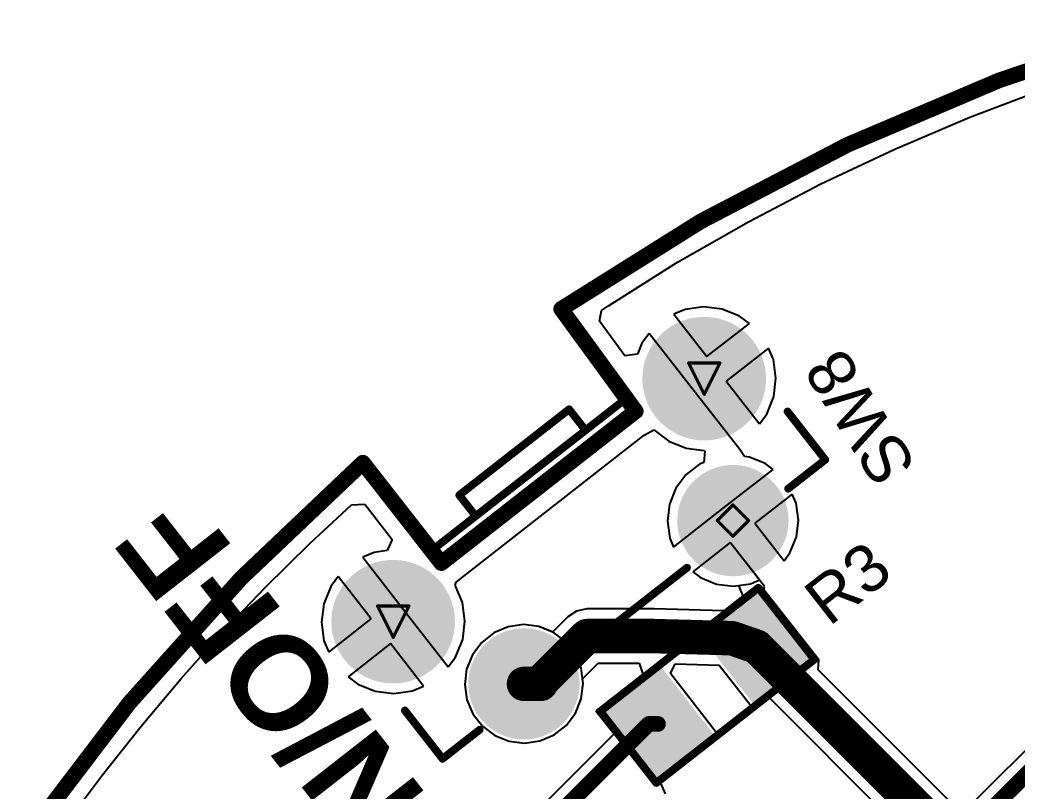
# Model space of a CAD drawing. Header units: inches. Extents: x -5 to 247, y -53 to 67.
# Drawn here: x -0.13 to 16.04, y 0.73 to 13.24 of the extents above; entities that cross this region are included whole.
import ezdxf

# ---------------------------------------------------------------- set-up
doc = ezdxf.new("R2010")
doc.units = ezdxf.units.IN
for name, color, linetype in [('Board Outline', 216, 'Continuous'), ('Bottom Layer', 5, 'Continuous'), ('Bottom Solder', 6, 'Continuous'), ('Drill Drawing', 1, 'Continuous'), ('Multi-Layer', 9, 'Continuous'), ('Pad Holes', 156, 'Continuous'), ('Top Layer', 1, 'Continuous'), ('Top Overlay', 2, 'Continuous'), ('Top Paste', 8, 'Continuous'), ('Top Solder', 216, 'Continuous')]:
    doc.layers.add(name, color=color, linetype=linetype)
doc.styles.add('Arial', font='', dxfattribs={"height": 0.2})
doc.styles.add('Arial_Bold', font='', dxfattribs={"height": 0.2})
doc.styles.get('Arial').set_extended_font_data('Arial')
doc.styles.get('Arial_Bold').set_extended_font_data('Arial', bold=True)

# ---------------------------------------------------------------- blocks, each defined once
blk = doc.blocks.new('R___0805_36')
at = {"layer": 'Top Layer'}
for points in [[(-1.524, 0.635), (-0.508, 0.635), (-0.508, -0.635), (-1.524, -0.635)], [(0.508, 0.635), (1.524, 0.635), (1.524, -0.635), (0.508, -0.635)]]:
    blk.add_hatch(color=1, dxfattribs=at).paths.add_polyline_path(points)
at = {"layer": 'Top Paste'}
for points in [[(-1.524, 0.635), (-0.508, 0.635), (-0.508, -0.635), (-1.524, -0.635)], [(0.508, 0.635), (1.524, 0.635), (1.524, -0.635), (0.508, -0.635)]]:
    blk.add_hatch(color=8, dxfattribs=at).paths.add_polyline_path(points)
at = {"layer": 'Top Solder'}
for points in [[(-1.626, 0.737), (-0.406, 0.737), (-0.406, -0.737), (-1.626, -0.737)], [(0.406, 0.737), (1.626, 0.737), (1.626, -0.737), (0.406, -0.737)]]:
    blk.add_hatch(color=216, dxfattribs=at).paths.add_polyline_path(points)
at = {"layer": 'Top Overlay'}
for points in [[(-1.626, 0.737, 0.127, 0.127, 0), (1.626, 0.737, 0.127, 0.127, 0)], [(-1.626, 0.737, 0.127, 0.127, 0), (-1.626, -0.737, 0.127, 0.127, 0)], [(1.626, 0.737, 0.127, 0.127, 0), (1.626, -0.737, 0.127, 0.127, 0)], [(-1.626, -0.737, 0.127, 0.127, 0), (1.626, -0.737, 0.127, 0.127, 0)]]:
    blk.add_lwpolyline(points, format="xyseb", dxfattribs=at)
for points in [[(-1.657, 0.737, 0.0635, 0.0635, 1), (-1.594, 0.737, 0.0635, 0.0635, 1)], [(-1.657, 0.737, 0.0635, 0.0635, 1), (-1.594, 0.737, 0.0635, 0.0635, 1)], [(1.594, 0.737, 0.0635, 0.0635, 1), (1.657, 0.737, 0.0635, 0.0635, 1)], [(1.594, 0.737, 0.0635, 0.0635, 1), (1.657, 0.737, 0.0635, 0.0635, 1)], [(-1.657, -0.737, 0.0635, 0.0635, 1), (-1.594, -0.737, 0.0635, 0.0635, 1)], [(-1.657, -0.737, 0.0635, 0.0635, 1), (-1.594, -0.737, 0.0635, 0.0635, 1)], [(1.594, -0.737, 0.0635, 0.0635, 1), (1.657, -0.737, 0.0635, 0.0635, 1)], [(1.594, -0.737, 0.0635, 0.0635, 1), (1.657, -0.737, 0.0635, 0.0635, 1)]]:
    blk.add_lwpolyline(points, format="xyseb", close=True, dxfattribs=at)
blk = doc.blocks.new('TS_1087E_B3D2_68')
at = {"layer": 'Bottom Layer'}
h = blk.add_hatch(color=5, dxfattribs=at)
edge = h.paths.add_edge_path()
edge.add_arc((-1.05, 3.2), 0.9, 0, 360)
h = blk.add_hatch(color=5, dxfattribs=at)
edge = h.paths.add_edge_path()
edge.add_arc((1.05, 2.15), 0.8, 0, 360)
h = blk.add_hatch(color=5, dxfattribs=at)
edge = h.paths.add_edge_path()
edge.add_arc((1.05, -2.15), 0.8, 0, 360)
h = blk.add_hatch(color=5, dxfattribs=at)
edge = h.paths.add_edge_path()
edge.add_arc((-1.05, -3.2), 0.9, 0, 360)
at = {"layer": 'Bottom Solder'}
h = blk.add_hatch(color=6, dxfattribs=at)
edge = h.paths.add_edge_path()
edge.add_arc((-1.05, 3.2), 1.002, 0, 360)
h = blk.add_hatch(color=6, dxfattribs=at)
edge = h.paths.add_edge_path()
edge.add_arc((1.05, 2.15), 0.902, 0, 360)
h = blk.add_hatch(color=6, dxfattribs=at)
edge = h.paths.add_edge_path()
edge.add_arc((1.05, -2.15), 0.902, 0, 360)
h = blk.add_hatch(color=6, dxfattribs=at)
edge = h.paths.add_edge_path()
edge.add_arc((-1.05, -3.2), 1.002, 0, 360)
at = {"layer": 'Multi-Layer'}
h = blk.add_hatch(color=9, dxfattribs=at)
edge = h.paths.add_edge_path()
edge.add_arc((-1.05, 3.2), 0.9, 0, 360)
h = blk.add_hatch(color=9, dxfattribs=at)
edge = h.paths.add_edge_path()
edge.add_arc((1.05, 2.15), 0.8, 0, 360)
h = blk.add_hatch(color=9, dxfattribs=at)
edge = h.paths.add_edge_path()
edge.add_arc((1.05, -2.15), 0.8, 0, 360)
h = blk.add_hatch(color=9, dxfattribs=at)
edge = h.paths.add_edge_path()
edge.add_arc((-1.05, -3.2), 0.9, 0, 360)
at = {"layer": 'Pad Holes'}
h = blk.add_hatch(color=7, dxfattribs=at)
edge = h.paths.add_edge_path()
edge.add_arc((-1.05, 3.2), 0.5, 0, 360)
h = blk.add_hatch(color=7, dxfattribs=at)
edge = h.paths.add_edge_path()
edge.add_arc((1.05, 2.15), 0.45, 0, 360)
h = blk.add_hatch(color=7, dxfattribs=at)
edge = h.paths.add_edge_path()
edge.add_arc((1.05, -2.15), 0.45, 0, 360)
h = blk.add_hatch(color=7, dxfattribs=at)
edge = h.paths.add_edge_path()
edge.add_arc((-1.05, -3.2), 0.5, 0, 360)
at = {"layer": 'Top Layer'}
h = blk.add_hatch(color=1, dxfattribs=at)
edge = h.paths.add_edge_path()
edge.add_arc((-1.05, 3.2), 0.9, 0, 360)
h = blk.add_hatch(color=1, dxfattribs=at)
edge = h.paths.add_edge_path()
edge.add_arc((1.05, 2.15), 0.8, 0, 360)
h = blk.add_hatch(color=1, dxfattribs=at)
edge = h.paths.add_edge_path()
edge.add_arc((1.05, -2.15), 0.8, 0, 360)
h = blk.add_hatch(color=1, dxfattribs=at)
edge = h.paths.add_edge_path()
edge.add_arc((-1.05, -3.2), 0.9, 0, 360)
at = {"layer": 'Top Solder'}
h = blk.add_hatch(color=216, dxfattribs=at)
edge = h.paths.add_edge_path()
edge.add_arc((-1.05, 3.2), 1.002, 0, 360)
h = blk.add_hatch(color=216, dxfattribs=at)
edge = h.paths.add_edge_path()
edge.add_arc((1.05, 2.15), 0.902, 0, 360)
h = blk.add_hatch(color=216, dxfattribs=at)
edge = h.paths.add_edge_path()
edge.add_arc((1.05, -2.15), 0.902, 0, 360)
h = blk.add_hatch(color=216, dxfattribs=at)
edge = h.paths.add_edge_path()
edge.add_arc((-1.05, -3.2), 1.002, 0, 360)
at = {"layer": 'Top Overlay'}
for points in [[(0.203, 3.937, 0.127, 0.127, 0), (1.194, 3.937, 0.127, 0.127, 0)], [(1.194, 3.175, 0.127, 0.127, 0), (1.194, 3.937, 0.127, 0.127, 0)], [(-1.575, -1.854, 0.127, 0.127, 0), (-1.575, 1.93, 0.127, 0.127, 0)], [(-2.007, 1.168, 0.127, 0.127, 0), (-1.579, 1.168, 0.127, 0.127, 0)], [(-2.007, -1.092, 0.127, 0.127, 0), (-2.007, 1.168, 0.127, 0.127, 0)], [(-1.575, 1.164, 0.127, 0.127, 0), (-1.579, 1.168, 0.127, 0.127, 0)], [(1.194, -0.991, 0.127, 0.127, 0), (1.194, 1.092, 0.127, 0.127, 0)], [(-2.007, -1.092, 0.127, 0.127, 0), (-1.579, -1.092, 0.127, 0.127, 0)], [(1.194, -3.937, 0.127, 0.127, 0), (1.194, -3.175, 0.127, 0.127, 0)], [(0.203, -3.937, 0.127, 0.127, 0), (1.194, -3.937, 0.127, 0.127, 0)]]:
    blk.add_lwpolyline(points, format="xyseb", dxfattribs=at)
for points in [[(0.171, 3.937, 0.0635, 0.0635, 1), (0.235, 3.937, 0.0635, 0.0635, 1)], [(1.162, 3.937, 0.0635, 0.0635, 1), (1.226, 3.937, 0.0635, 0.0635, 1)], [(1.162, 3.937, 0.0635, 0.0635, 1), (1.226, 3.937, 0.0635, 0.0635, 1)], [(1.162, 3.175, 0.0635, 0.0635, 1), (1.226, 3.175, 0.0635, 0.0635, 1)], [(-1.607, 1.93, 0.0635, 0.0635, 1), (-1.543, 1.93, 0.0635, 0.0635, 1)], [(-2.038, 1.168, 0.0635, 0.0635, 1), (-1.975, 1.168, 0.0635, 0.0635, 1)], [(-2.038, 1.168, 0.0635, 0.0635, 1), (-1.975, 1.168, 0.0635, 0.0635, 1)], [(-1.611, 1.168, 0.0635, 0.0635, 1), (-1.548, 1.168, 0.0635, 0.0635, 1)], [(-1.611, 1.168, 0.0635, 0.0635, 1), (-1.548, 1.168, 0.0635, 0.0635, 1)], [(-1.607, 1.164, 0.0635, 0.0635, 1), (-1.543, 1.164, 0.0635, 0.0635, 1)], [(1.162, 1.092, 0.0635, 0.0635, 1), (1.226, 1.092, 0.0635, 0.0635, 1)], [(1.162, -0.991, 0.0635, 0.0635, 1), (1.226, -0.991, 0.0635, 0.0635, 1)], [(-2.038, -1.092, 0.0635, 0.0635, 1), (-1.975, -1.092, 0.0635, 0.0635, 1)], [(-2.038, -1.092, 0.0635, 0.0635, 1), (-1.975, -1.092, 0.0635, 0.0635, 1)], [(-1.611, -1.092, 0.0635, 0.0635, 1), (-1.548, -1.092, 0.0635, 0.0635, 1)], [(-1.607, -1.854, 0.0635, 0.0635, 1), (-1.543, -1.854, 0.0635, 0.0635, 1)], [(1.162, -3.175, 0.0635, 0.0635, 1), (1.226, -3.175, 0.0635, 0.0635, 1)], [(0.171, -3.937, 0.0635, 0.0635, 1), (0.235, -3.937, 0.0635, 0.0635, 1)], [(1.162, -3.937, 0.0635, 0.0635, 1), (1.226, -3.937, 0.0635, 0.0635, 1)], [(1.162, -3.937, 0.0635, 0.0635, 1), (1.226, -3.937, 0.0635, 0.0635, 1)]]:
    blk.add_lwpolyline(points, format="xyseb", close=True, dxfattribs=at)

msp = doc.modelspace()

# ---------------------------------------------------------------- linework, layer by layer
at = {"layer": 'Board Outline'}
for points in [[(8.648, 8.55, 0.254, 0.254, -0.079285), (18.3, 13.109, 0.254, 0.254, 0)], [(8.648, 8.55, 0.254, 0.254, 0), (9.858, 6.892, 0.254, 0.254, 0)], [(6.706, 4.429, 0.254, 0.254, 0), (9.858, 6.892, 0.254, 0.254, 0)], [(0, 0, 0.254, 0.254, -0.060305), (5.433, 6.058, 0.254, 0.254, 0)], [(5.433, 6.058, 0.254, 0.254, 0), (6.706, 4.429, 0.254, 0.254, 0)]]:
    msp.add_lwpolyline(points, format="xyseb", dxfattribs=at)
for points in [[(8.585, 8.55, 0.127, 0.127, 1), (8.712, 8.55, 0.127, 0.127, 1)], [(8.585, 8.55, 0.127, 0.127, 1), (8.712, 8.55, 0.127, 0.127, 1)], [(9.795, 6.892, 0.127, 0.127, 1), (9.922, 6.892, 0.127, 0.127, 1)], [(9.795, 6.892, 0.127, 0.127, 1), (9.922, 6.892, 0.127, 0.127, 1)], [(5.37, 6.058, 0.127, 0.127, 1), (5.497, 6.058, 0.127, 0.127, 1)], [(5.37, 6.058, 0.127, 0.127, 1), (5.497, 6.058, 0.127, 0.127, 1)], [(6.643, 4.429, 0.127, 0.127, 1), (6.77, 4.429, 0.127, 0.127, 1)], [(6.643, 4.429, 0.127, 0.127, 1), (6.77, 4.429, 0.127, 0.127, 1)]]:
    msp.add_lwpolyline(points, format="xyseb", close=True, dxfattribs=at)
at = {"layer": 'Bottom Layer'}
for p, q in [((15.277, 11.661), (16.516, 12.131)), ((14.058, 11.143), (15.277, 11.661)), ((12.86, 10.578), (14.058, 11.143)), ((11.686, 9.965), (12.86, 10.578)), ((10.536, 9.306), (11.686, 9.965)), ((9.414, 8.603), (10.536, 9.306)), ((9.303, 8.527), (9.414, 8.603)), ((10.958, 8.584), (10.657, 8.542)), ((11.26, 8.547), (10.958, 8.584)), ((9.273, 8.352), (9.303, 8.527)), ((10.657, 8.542), (10.475, 8.465)), ((10.475, 8.465), (11.012, 7.777)), ((11.542, 8.433), (11.26, 8.547)), ((11.7, 8.314), (11.542, 8.433)), ((9.682, 7.792), (9.273, 8.352)), ((11.012, 7.777), (11.7, 8.314)), ((10.075, 8.152), (9.955, 7.993)), ((10.768, 7.264), (10.075, 8.152)), ((9.955, 7.993), (9.884, 7.817)), ((9.884, 7.817), (9.682, 7.792)), ((12.013, 7.914), (11.325, 7.377)), ((12.09, 7.731), (12.013, 7.914)), ((12.132, 7.43), (12.09, 7.731)), ((11.325, 7.377), (11.862, 6.689)), ((12.095, 7.129), (12.132, 7.43)), ((11.545, 6.269), (10.768, 7.264)), ((11.981, 6.847), (12.095, 7.129)), ((11.862, 6.689), (11.981, 6.847)), ((6.945, 4.123), (9.994, 6.505)), ((9.994, 6.505), (10.153, 6.59)), ((10.153, 6.59), (10.395, 6.407)), ((10.395, 6.407), (10.677, 6.293)), ((10.677, 6.293), (10.965, 6.258)), ((10.976, 6.245), (10.96, 6.063)), ((10.965, 6.258), (10.976, 6.245)), ((11.621, 6.158), (11.545, 6.269)), ((11.7, 6.148), (11.621, 6.158)), ((11.957, 6.044), (11.7, 6.148)), ((10.894, 6.035), (10.676, 5.864)), ((10.96, 6.063), (10.894, 6.035)), ((12.084, 5.949), (11.957, 6.044)), ((10.676, 5.864), (10.509, 5.643)), ((11.277, 5.319), (12.084, 5.949)), ((10.509, 5.643), (10.405, 5.385)), ((12.396, 5.549), (11.79, 5.075)), ((12.458, 5.403), (12.396, 5.549)), ((4.572, 4.747), (5.248, 5.375)), ((5.248, 5.375), (5.467, 5.383)), ((5.467, 5.383), (5.911, 4.815)), ((10.405, 5.385), (10.371, 5.11)), ((12.497, 5.128), (12.458, 5.403)), ((10.471, 4.689), (11.277, 5.319)), ((10.371, 5.11), (10.409, 4.835)), ((11.79, 5.075), (12.264, 4.469)), ((12.463, 4.853), (12.497, 5.128)), ((12.359, 4.596), (12.463, 4.853)), ((3.855, 4.038), (4.572, 4.747)), ((5.911, 4.815), (5.829, 4.632)), ((10.409, 4.835), (10.471, 4.689)), ((11.39, 4.763), (10.784, 4.289)), ((11.864, 4.156), (11.39, 4.763)), ((5.614, 4.602), (5.432, 4.524)), ((5.829, 4.632), (5.614, 4.602)), ((12.264, 4.469), (12.359, 4.596)), ((5.432, 4.524), (6.125, 3.636)), ((5.031, 4.212), (4.912, 4.053)), ((5.569, 3.524), (5.031, 4.212)), ((10.784, 4.289), (10.91, 4.194)), ((4.912, 4.053), (4.798, 3.772)), ((6.928, 4.071), (6.945, 4.123)), ((7.047, 3.791), (6.928, 4.071)), ((10.91, 4.194), (11.168, 4.09)), ((11.168, 4.09), (11.443, 4.056)), ((11.443, 4.056), (11.718, 4.095)), ((11.718, 4.095), (11.864, 4.156)), ((3.16, 3.308), (3.855, 4.038)), ((4.798, 3.772), (4.761, 3.47)), ((7.089, 3.49), (7.047, 3.791)), ((6.125, 3.636), (6.819, 2.749)), ((4.761, 3.47), (4.803, 3.169)), ((4.881, 2.987), (5.569, 3.524)), ((7.052, 3.189), (7.089, 3.49)), ((7.789, 3.397), (7.558, 3.299)), ((8.037, 3.432), (7.789, 3.397)), ((8.286, 3.402), (8.037, 3.432)), ((8.518, 3.308), (8.286, 3.402)), ((2.487, 2.558), (3.16, 3.308)), ((7.558, 3.299), (7.36, 3.145)), ((8.719, 3.157), (8.518, 3.308)), ((4.803, 3.169), (4.881, 2.987)), ((5.881, 3.124), (5.194, 2.586)), ((6.419, 2.436), (5.881, 3.124)), ((6.938, 2.907), (7.052, 3.189)), ((7.36, 3.145), (7.209, 2.945)), ((8.873, 2.959), (8.719, 3.157)), ((7.209, 2.945), (7.115, 2.712)), ((8.971, 2.728), (8.873, 2.959)), ((6.819, 2.749), (6.938, 2.907)), ((7.115, 2.712), (7.085, 2.463)), ((9.006, 2.48), (8.971, 2.728)), ((1.836, 1.787), (2.487, 2.558)), ((5.194, 2.586), (5.352, 2.467)), ((5.352, 2.467), (5.634, 2.353)), ((6.236, 2.358), (6.419, 2.436)), ((7.085, 2.463), (7.12, 2.215)), ((8.975, 2.231), (9.006, 2.48)), ((5.634, 2.353), (5.935, 2.316)), ((5.935, 2.316), (6.236, 2.358)), ((7.12, 2.215), (7.218, 1.984)), ((8.882, 1.999), (8.975, 2.231)), ((7.218, 1.984), (7.372, 1.787)), ((8.731, 1.798), (8.882, 1.999)), ((1.21, 0.998), (1.836, 1.787)), ((7.372, 1.787), (7.572, 1.636)), ((8.533, 1.644), (8.731, 1.798)), ((7.572, 1.636), (7.805, 1.542)), ((8.302, 1.546), (8.533, 1.644)), ((7.805, 1.542), (8.054, 1.511)), ((8.054, 1.511), (8.302, 1.546)), ((0.87, 0.542), (1.21, 0.998))]:
    msp.add_line(p, q, dxfattribs=at)
at = {"layer": 'Drill Drawing'}
for points in [[(10.714, 7.674, 0.0508, 0.0508, 0), (11.222, 7.674, 0.0508, 0.0508, 0)], [(10.714, 7.674, 0.0508, 0.0508, 0), (10.968, 7.166, 0.0508, 0.0508, 0)], [(10.968, 7.166, 0.0508, 0.0508, 0), (11.222, 7.674, 0.0508, 0.0508, 0)], [(11.18, 5.119, 0.0508, 0.0508, 0), (11.434, 5.373, 0.0508, 0.0508, 0)], [(11.434, 5.373, 0.0508, 0.0508, 0), (11.688, 5.119, 0.0508, 0.0508, 0)], [(11.18, 5.119, 0.0508, 0.0508, 0), (11.434, 4.865, 0.0508, 0.0508, 0)], [(11.434, 4.865, 0.0508, 0.0508, 0), (11.688, 5.119, 0.0508, 0.0508, 0)], [(5.671, 3.734, 0.0508, 0.0508, 0), (6.179, 3.734, 0.0508, 0.0508, 0)], [(5.671, 3.734, 0.0508, 0.0508, 0), (5.925, 3.226, 0.0508, 0.0508, 0)], [(5.925, 3.226, 0.0508, 0.0508, 0), (6.179, 3.734, 0.0508, 0.0508, 0)], [(7.791, 2.472, 0.0508, 0.0508, 0), (8.045, 2.726, 0.0508, 0.0508, 0)], [(8.045, 2.726, 0.0508, 0.0508, 0), (8.299, 2.472, 0.0508, 0.0508, 0)], [(7.791, 2.472, 0.0508, 0.0508, 0), (8.045, 2.218, 0.0508, 0.0508, 0)], [(8.045, 2.218, 0.0508, 0.0508, 0), (8.299, 2.472, 0.0508, 0.0508, 0)]]:
    msp.add_lwpolyline(points, format="xyseb", dxfattribs=at)
for points in [[(10.702, 7.674, 0.0254, 0.0254, 1), (10.727, 7.674, 0.0254, 0.0254, 1)], [(10.702, 7.674, 0.0254, 0.0254, 1), (10.727, 7.674, 0.0254, 0.0254, 1)], [(11.21, 7.674, 0.0254, 0.0254, 1), (11.235, 7.674, 0.0254, 0.0254, 1)], [(11.21, 7.674, 0.0254, 0.0254, 1), (11.235, 7.674, 0.0254, 0.0254, 1)], [(10.956, 7.166, 0.0254, 0.0254, 1), (10.981, 7.166, 0.0254, 0.0254, 1)], [(10.956, 7.166, 0.0254, 0.0254, 1), (10.981, 7.166, 0.0254, 0.0254, 1)], [(11.421, 5.373, 0.0254, 0.0254, 1), (11.447, 5.373, 0.0254, 0.0254, 1)], [(11.421, 5.373, 0.0254, 0.0254, 1), (11.447, 5.373, 0.0254, 0.0254, 1)], [(11.167, 5.119, 0.0254, 0.0254, 1), (11.193, 5.119, 0.0254, 0.0254, 1)], [(11.167, 5.119, 0.0254, 0.0254, 1), (11.193, 5.119, 0.0254, 0.0254, 1)], [(11.675, 5.119, 0.0254, 0.0254, 1), (11.701, 5.119, 0.0254, 0.0254, 1)], [(11.675, 5.119, 0.0254, 0.0254, 1), (11.701, 5.119, 0.0254, 0.0254, 1)], [(11.421, 4.865, 0.0254, 0.0254, 1), (11.447, 4.865, 0.0254, 0.0254, 1)], [(11.421, 4.865, 0.0254, 0.0254, 1), (11.447, 4.865, 0.0254, 0.0254, 1)], [(5.658, 3.734, 0.0254, 0.0254, 1), (5.684, 3.734, 0.0254, 0.0254, 1)], [(5.658, 3.734, 0.0254, 0.0254, 1), (5.684, 3.734, 0.0254, 0.0254, 1)], [(6.166, 3.734, 0.0254, 0.0254, 1), (6.192, 3.734, 0.0254, 0.0254, 1)], [(6.166, 3.734, 0.0254, 0.0254, 1), (6.192, 3.734, 0.0254, 0.0254, 1)], [(5.912, 3.226, 0.0254, 0.0254, 1), (5.938, 3.226, 0.0254, 0.0254, 1)], [(5.912, 3.226, 0.0254, 0.0254, 1), (5.938, 3.226, 0.0254, 0.0254, 1)], [(8.033, 2.726, 0.0254, 0.0254, 1), (8.058, 2.726, 0.0254, 0.0254, 1)], [(8.033, 2.726, 0.0254, 0.0254, 1), (8.058, 2.726, 0.0254, 0.0254, 1)], [(7.779, 2.472, 0.0254, 0.0254, 1), (7.804, 2.472, 0.0254, 0.0254, 1)], [(7.779, 2.472, 0.0254, 0.0254, 1), (7.804, 2.472, 0.0254, 0.0254, 1)], [(8.287, 2.472, 0.0254, 0.0254, 1), (8.312, 2.472, 0.0254, 0.0254, 1)], [(8.287, 2.472, 0.0254, 0.0254, 1), (8.312, 2.472, 0.0254, 0.0254, 1)], [(8.033, 2.218, 0.0254, 0.0254, 1), (8.058, 2.218, 0.0254, 0.0254, 1)], [(8.033, 2.218, 0.0254, 0.0254, 1), (8.058, 2.218, 0.0254, 0.0254, 1)]]:
    msp.add_lwpolyline(points, format="xyseb", close=True, dxfattribs=at)
at = {"layer": 'Top Layer'}
for p, q in [((15.277, 11.661), (16.516, 12.131)), ((14.058, 11.143), (15.277, 11.661)), ((12.86, 10.578), (14.058, 11.143)), ((11.686, 9.965), (12.86, 10.578)), ((10.536, 9.306), (11.686, 9.965)), ((9.414, 8.603), (10.536, 9.306)), ((9.303, 8.527), (9.414, 8.603)), ((10.958, 8.584), (10.657, 8.542)), ((11.26, 8.547), (10.958, 8.584)), ((9.273, 8.352), (9.303, 8.527)), ((10.657, 8.542), (10.475, 8.465)), ((10.475, 8.465), (11.012, 7.777)), ((11.542, 8.433), (11.26, 8.547)), ((11.7, 8.314), (11.542, 8.433)), ((9.682, 7.792), (9.273, 8.352)), ((11.012, 7.777), (11.7, 8.314)), ((10.075, 8.152), (9.955, 7.993)), ((10.768, 7.264), (10.075, 8.152)), ((9.955, 7.993), (9.884, 7.817)), ((9.884, 7.817), (9.682, 7.792)), ((12.013, 7.914), (11.325, 7.377)), ((12.09, 7.731), (12.013, 7.914)), ((12.132, 7.43), (12.09, 7.731)), ((11.325, 7.377), (11.862, 6.689)), ((12.095, 7.129), (12.132, 7.43)), ((11.545, 6.269), (10.768, 7.264)), ((11.981, 6.847), (12.095, 7.129)), ((11.862, 6.689), (11.981, 6.847)), ((6.945, 4.123), (9.994, 6.505)), ((9.994, 6.505), (10.153, 6.59)), ((10.153, 6.59), (10.395, 6.407)), ((10.395, 6.407), (10.677, 6.293)), ((10.677, 6.293), (10.965, 6.258)), ((10.976, 6.245), (10.96, 6.063)), ((10.965, 6.258), (10.976, 6.245)), ((11.621, 6.158), (11.545, 6.269)), ((11.7, 6.148), (11.621, 6.158)), ((11.957, 6.044), (11.7, 6.148)), ((10.894, 6.035), (10.676, 5.864)), ((10.96, 6.063), (10.894, 6.035)), ((12.084, 5.949), (11.957, 6.044)), ((10.676, 5.864), (10.509, 5.643)), ((11.277, 5.319), (12.084, 5.949)), ((10.509, 5.643), (10.405, 5.385)), ((12.396, 5.549), (11.79, 5.075)), ((12.458, 5.403), (12.396, 5.549)), ((4.572, 4.747), (5.248, 5.375)), ((5.248, 5.375), (5.467, 5.383)), ((5.467, 5.383), (5.911, 4.815)), ((10.405, 5.385), (10.371, 5.11)), ((12.497, 5.128), (12.458, 5.403)), ((10.471, 4.689), (11.277, 5.319)), ((10.371, 5.11), (10.409, 4.835)), ((11.79, 5.075), (12.264, 4.469)), ((12.463, 4.853), (12.497, 5.128)), ((12.359, 4.596), (12.463, 4.853)), ((3.855, 4.038), (4.572, 4.747)), ((5.911, 4.815), (5.829, 4.632)), ((10.409, 4.835), (10.471, 4.689)), ((11.39, 4.763), (10.784, 4.289)), ((11.947, 4.05), (11.39, 4.763)), ((5.614, 4.602), (5.432, 4.524)), ((5.829, 4.632), (5.614, 4.602)), ((12.264, 4.469), (12.359, 4.596)), ((5.432, 4.524), (6.125, 3.636)), ((5.031, 4.212), (4.912, 4.053)), ((5.569, 3.524), (5.031, 4.212)), ((10.784, 4.289), (10.91, 4.194)), ((4.912, 4.053), (4.798, 3.772)), ((6.928, 4.071), (6.945, 4.123)), ((7.047, 3.791), (6.928, 4.071)), ((10.91, 4.194), (11.168, 4.09)), ((11.168, 4.09), (11.443, 4.056)), ((11.443, 4.056), (11.525, 4.068)), ((11.525, 4.068), (11.597, 3.898)), ((11.937, 3.995), (11.947, 4.05)), ((3.16, 3.308), (3.855, 4.038)), ((11.597, 3.898), (11.288, 3.656)), ((12.825, 2.859), (11.937, 3.995)), ((4.798, 3.772), (4.761, 3.47)), ((7.089, 3.49), (7.047, 3.791)), ((6.125, 3.636), (6.819, 2.749)), ((8.756, 3.558), (8.509, 3.311)), ((8.899, 3.653), (8.756, 3.558)), ((9.067, 3.687), (8.899, 3.653)), ((10.143, 3.687), (9.067, 3.687)), ((10.149, 3.686), (10.143, 3.687)), ((10.155, 3.687), (10.149, 3.686)), ((11.288, 3.656), (10.155, 3.687)), ((4.761, 3.47), (4.803, 3.169)), ((4.881, 2.987), (5.569, 3.524)), ((7.052, 3.189), (7.089, 3.49)), ((7.789, 3.397), (7.558, 3.299)), ((8.037, 3.432), (7.789, 3.397)), ((8.286, 3.402), (8.037, 3.432)), ((8.509, 3.311), (8.286, 3.402)), ((2.487, 2.558), (3.16, 3.308)), ((7.558, 3.299), (7.36, 3.145)), ((4.803, 3.169), (4.881, 2.987)), ((5.881, 3.124), (5.194, 2.586)), ((6.419, 2.436), (5.881, 3.124)), ((6.938, 2.907), (7.052, 3.189)), ((7.36, 3.145), (7.209, 2.945)), ((7.209, 2.945), (7.115, 2.712)), ((6.819, 2.749), (6.938, 2.907)), ((8.996, 2.553), (9.25, 2.806)), ((9.25, 2.806), (9.911, 2.806)), ((9.911, 2.806), (9.972, 2.628)), ((10.419, 2.638), (10.499, 2.797)), ((10.499, 2.797), (11.212, 2.777)), ((11.212, 2.777), (11.784, 2.046)), ((12.815, 2.7), (12.825, 2.859)), ((12.825, 2.859), (12.825, 2.859)), ((7.115, 2.712), (7.085, 2.463)), ((9.972, 2.628), (9.213, 2.036)), ((11.224, 1.608), (10.419, 2.638)), ((14.933, 0.582), (12.815, 2.7)), ((1.836, 1.787), (2.487, 2.558)), ((5.194, 2.586), (5.352, 2.467)), ((5.352, 2.467), (5.634, 2.353)), ((6.236, 2.358), (6.419, 2.436)), ((7.085, 2.463), (7.12, 2.215)), ((8.975, 2.231), (9.006, 2.48)), ((9.006, 2.48), (8.996, 2.553)), ((17.271, 2.487), (15.379, 0.595)), ((5.634, 2.353), (5.935, 2.316)), ((5.935, 2.316), (6.236, 2.358)), ((7.12, 2.215), (7.218, 1.984)), ((8.882, 1.999), (8.975, 2.231)), ((11.784, 2.046), (12.031, 2.239)), ((12.031, 2.239), (14.181, 0.089)), ((7.218, 1.984), (7.372, 1.787)), ((8.731, 1.798), (8.882, 1.999)), ((9.213, 2.036), (9.506, 1.661)), ((1.21, 0.998), (1.836, 1.787)), ((7.372, 1.787), (7.572, 1.636)), ((8.533, 1.644), (8.731, 1.798)), ((9.506, 1.661), (6.994, -0.851)), ((7.572, 1.636), (7.805, 1.542)), ((8.302, 1.546), (8.533, 1.644)), ((7.805, 1.542), (8.054, 1.511)), ((8.054, 1.511), (8.302, 1.546)), ((10.266, 0.86), (11.224, 1.608)), ((0.87, 0.542), (1.21, 0.998)), ((10.338, 0.69), (10.266, 0.86))]:
    msp.add_line(p, q, dxfattribs=at)
for points in [[(8.292, 2.472, 0.559, 0.559, 0), (9.067, 3.247, 0.559, 0.559, 0)], [(9.067, 3.247, 0.559, 0.559, 0), (10.143, 3.247, 0.559, 0.559, 0)], [(10.143, 3.247, 0.559, 0.559, 0), (11.248, 3.217, 0.559, 0.559, 0)], [(11.248, 3.217, 0.559, 0.559, 0), (11.421, 3.212, 0.559, 0.559, 0)], [(11.421, 3.212, 0.559, 0.559, 0), (11.82, 3.073, 0.559, 0.559, 0)], [(11.82, 3.073, 0.559, 0.559, 0), (14.621, 0.271, 0.559, 0.559, 0)], [(8.045, 2.472, 0.559, 0.559, 0), (8.159, 2.472, 0.559, 0.559, 0)], [(8.159, 2.472, 0.559, 0.559, 0), (8.292, 2.472, 0.559, 0.559, 0)], [(8.159, 2.472, 0.559, 0.559, 0), (8.318, 2.472, 0.559, 0.559, 0)], [(15.58, 0.394, 0.254, 0.254, 0), (17.472, 2.286, 0.254, 0.254, 0)], [(7.069, -1.178, 0.254, 0.254, 0), (10.069, 1.822, 0.254, 0.254, 0)], [(10.069, 1.822, 0.254, 0.254, 0), (10.218, 1.822, 0.254, 0.254, 0)]]:
    msp.add_lwpolyline(points, format="xyseb", dxfattribs=at)
for points in [[(8.928, 3.247, 0.279, 0.279, 1), (9.207, 3.247, 0.279, 0.279, 1)], [(8.928, 3.247, 0.279, 0.279, 1), (9.207, 3.247, 0.279, 0.279, 1)], [(10.003, 3.247, 0.279, 0.279, 1), (10.283, 3.247, 0.279, 0.279, 1)], [(10.003, 3.247, 0.279, 0.279, 1), (10.283, 3.247, 0.279, 0.279, 1)], [(11.109, 3.217, 0.279, 0.279, 1), (11.388, 3.217, 0.279, 0.279, 1)], [(11.109, 3.217, 0.279, 0.279, 1), (11.388, 3.217, 0.279, 0.279, 1)], [(11.281, 3.212, 0.279, 0.279, 1), (11.56, 3.212, 0.279, 0.279, 1)], [(11.281, 3.212, 0.279, 0.279, 1), (11.56, 3.212, 0.279, 0.279, 1)], [(11.68, 3.073, 0.279, 0.279, 1), (11.959, 3.073, 0.279, 0.279, 1)], [(11.68, 3.073, 0.279, 0.279, 1), (11.959, 3.073, 0.279, 0.279, 1)], [(7.906, 2.472, 0.279, 0.279, 1), (8.185, 2.472, 0.279, 0.279, 1)], [(8.02, 2.472, 0.279, 0.279, 1), (8.299, 2.472, 0.279, 0.279, 1)], [(8.02, 2.472, 0.279, 0.279, 1), (8.299, 2.472, 0.279, 0.279, 1)], [(8.02, 2.472, 0.279, 0.279, 1), (8.299, 2.472, 0.279, 0.279, 1)], [(8.153, 2.472, 0.279, 0.279, 1), (8.432, 2.472, 0.279, 0.279, 1)], [(8.153, 2.472, 0.279, 0.279, 1), (8.432, 2.472, 0.279, 0.279, 1)], [(8.179, 2.472, 0.279, 0.279, 1), (8.458, 2.472, 0.279, 0.279, 1)], [(10.006, 1.822, 0.127, 0.127, 1), (10.133, 1.822, 0.127, 0.127, 1)], [(10.006, 1.822, 0.127, 0.127, 1), (10.133, 1.822, 0.127, 0.127, 1)], [(10.155, 1.822, 0.127, 0.127, 1), (10.282, 1.822, 0.127, 0.127, 1)]]:
    msp.add_lwpolyline(points, format="xyseb", close=True, dxfattribs=at)

# ---------------------------------------------------------------- block references
for name, p, rotation in [('TS_1087E_B3D2_68', (9.093, 4.623), 308.0000000000001), ('R___0805_36', (11.019, 2.447), 38)]:
    msp.add_blockref(name, p, dxfattribs=dict(rotation=rotation))

# ---------------------------------------------------------------- texts
at = {"layer": 'Top Overlay'}
for s, height, rotation, style, p in [('SW8', 0.762, 122, 'Arial', (14.428, 6.008)), ('ON/OFF', 1.524, 128, 'Arial_Bold', (7.521, -0.672)), ('R3', 0.762, 38, 'Arial', (12.992, 3.391))]:
    msp.add_text(s, height=height, rotation=rotation, dxfattribs=dict(at, style=style)).set_placement(p)

doc.saveas('drawing.dxf')
